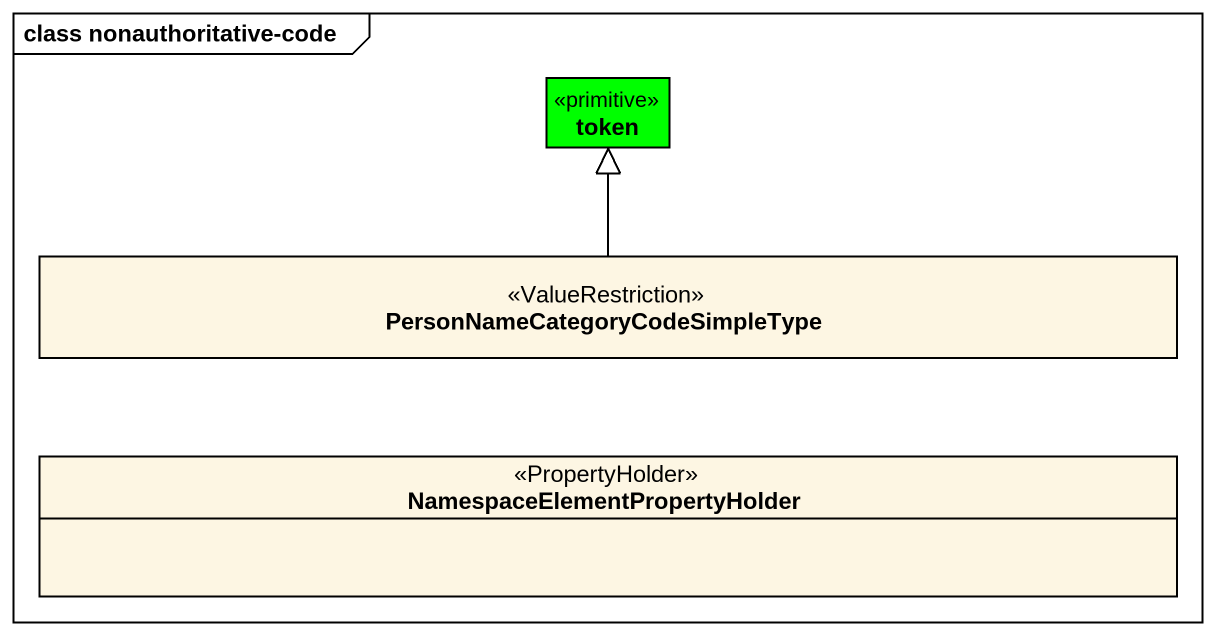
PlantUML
@startuml
mainframe class nonauthoritative-code
hide circle
hide empty members
class token <<primitive>> #00FF00
class "PersonNameCategoryCodeSimpleType" as PersonNameCategoryCodeSimple <<ValueRestriction>>
class "NamespaceElementPropertyHolder" as NamespaceElementPropertyHold <<PropertyHolder>>
PersonNameCategoryCodeSimple -up-|> token
@enduml
